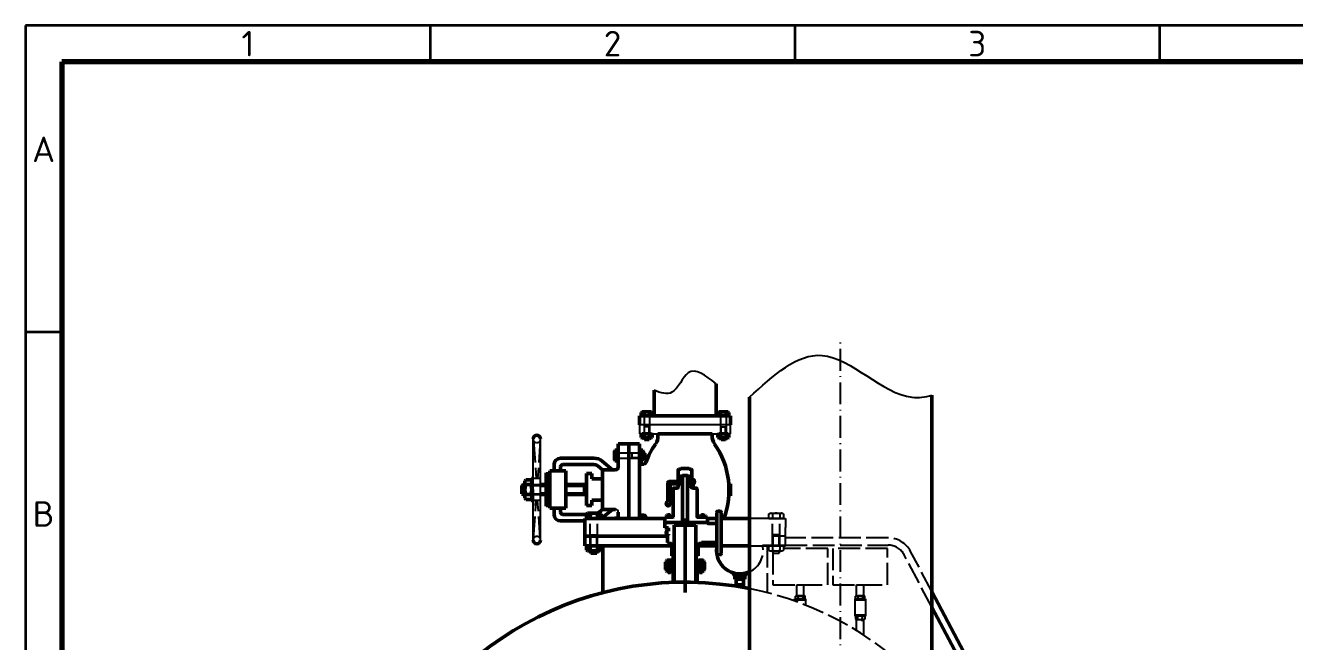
# Paper-space layout 'Layout1' of a CAD drawing. Header units: millimetres. Extents: x 198 to 1020, y 107 to 694.
# Drawn here: x 198.9 to 372.9, y 609.3 to 693.8 of the extents above; entities that cross this region are included whole.
import ezdxf

# ---------------------------------------------------------------- set-up
doc = ezdxf.new("R2010")
doc.units = ezdxf.units.MM
doc.header["$LTSCALE"] = 0.25
doc.linetypes.add('ACAD_ISO02W100', pattern=[15, 12, -3])
doc.linetypes.add('ACAD_ISO10W100', pattern=[18, 12, -3, 0, -3])
for name, color, linetype, lineweight in [('CHU', 6, 'Continuous', 25), ('Gach', 50, 'ACAD_ISO02W100', 25), ('Khung dam', 30, 'Continuous', 70), ('KHUNG MANH', 4, 'Continuous', 35), ('manh', 130, 'Continuous', 25), ('NET 05', 130, 'Continuous', 50), ('NET DUT', 1, 'ACAD_ISO02W100', 25), ('NET MANH', 5, 'Continuous', 25), ('TRUC', 3, 'ACAD_ISO10W100', 25)]:
    doc.layers.add(name, color=color, linetype=linetype, lineweight=lineweight)
doc.styles.add('ISO', font='isocpeur.ttf', dxfattribs={"height": 2.5})

psp = doc.layouts.get("Layout1")

# ---------------------------------------------------------------- linework, layer by layer
for p, q in [((295.55287, 638.97888), (283.05287, 638.98309)), ((283.05287, 638.98309), (283.05287, 637.73309)), ((295.55287, 637.72888), (295.55287, 638.97888)), ((268.47846, 623.17817), (268.47846, 637.0446)), ((269.49485, 623.17817), (269.49485, 637.0446)), ((283.05287, 637.73309), (285.5858, 637.73309)), ((293.01994, 637.73309), (295.55287, 637.73309)), ((268.29696, 631.78116), (268.29696, 628.44161)), ((268.47846, 631.78116), (268.29696, 631.78116)), ((270.25714, 632.39826), (270.25714, 632.39826)), ((270.25714, 632.39826), (270.76533, 632.39826)), ((268.47846, 630.11138), (268.47846, 627.86081)), ((268.47846, 628.44161), (268.29696, 628.44161)), ((270.25714, 627.82451), (270.76533, 627.82451)), ((270.25714, 627.82451), (270.25714, 627.82451)), ((272.9433, 627.57042), (270.76533, 627.57042)), ((290.95268, 620.15438), (290.95268, 621.00428)), ((290.95268, 621.00428), (291.10266, 621.00428)), ((293.82735, 621.15427), (294.07733, 621.15427))]:
    psp.add_line(p, q)
psp.add_arc((279.78591, 627.02592), 0.363, 0, 90)
at = {"layer": 'Gach'}
for p, q in [((300.80287, 626.76859), (300.95146, 626.85438)), ((300.80287, 626.15438), (300.80287, 626.76859)), ((300.95146, 626.85438), (302.65428, 626.85438)), ((301.30287, 626.76859), (301.30287, 626.15438)), ((302.30287, 626.76859), (302.30287, 626.15438)), ((302.80287, 626.76859), (302.65428, 626.85438)), ((302.80287, 626.76859), (302.80287, 626.15438)), ((300.80287, 626.15438), (298.1333, 626.15438)), ((300.80287, 626.15438), (303.05287, 626.15438)), ((302.80287, 626.15438), (300.80287, 626.15438)), ((301.30287, 622.40438), (301.30287, 626.15438)), ((302.30287, 622.40438), (302.30287, 626.15438)), ((303.05287, 626.15438), (303.05287, 624.90438)), ((303.05287, 622.40438), (303.05287, 624.90438)), ((302.30287, 623.90438), (301.30287, 623.90438)), ((303.05287, 623.70427), (301.30287, 623.70427)), ((301.37787, 622.40438), (301.37787, 623.90438)), ((302.22787, 622.40438), (302.22787, 623.90438)), ((317.13204, 623.4959), (303.05287, 623.4959)), ((298.1333, 622.40438), (300.55287, 622.40438)), ((299.92839, 622.4959), (303.05287, 622.4959)), ((300.55287, 622.40438), (303.05287, 622.40438)), ((300.55287, 622.40438), (300.55287, 615.97544)), ((300.80287, 622.31859), (300.95146, 622.40438)), ((300.80287, 621.79017), (300.80287, 622.31859)), ((300.80287, 621.79017), (300.95146, 621.70438)), ((300.95146, 622.40438), (302.65428, 622.40438)), ((300.95146, 621.70438), (302.65428, 621.70438)), ((300.95146, 621.70438), (301.05287, 621.70438)), ((301.30287, 622.31859), (301.30287, 621.79017)), ((301.30287, 622.31859), (301.30287, 621.79017)), ((301.30287, 621.70438), (301.30287, 621.55438)), ((301.30287, 621.70438), (302.65428, 621.70438)), ((301.30287, 621.55438), (301.37787, 621.40438)), ((301.35971, 621.4407), (301.35971, 617.0399)), ((301.37787, 621.40438), (301.37787, 621.70438)), ((301.37787, 621.40438), (302.22787, 621.40438)), ((302.22787, 621.40438), (302.22787, 621.70438)), ((302.22787, 621.40438), (302.30287, 621.55438)), ((302.30287, 622.31859), (302.30287, 621.79017)), ((302.30287, 622.31859), (302.30287, 621.79017)), ((302.30287, 621.70438), (302.30287, 621.55438)), ((302.80287, 622.31859), (302.65428, 622.40438)), ((302.80287, 621.79017), (302.65428, 621.70438)), ((302.80287, 622.31859), (302.80287, 621.79017)), ((308.85971, 622.0399), (302.80287, 622.0399)), ((303.05287, 622.4959), (317.13204, 622.4959)), ((308.85971, 617.0399), (308.85971, 622.0399)), ((317.05551, 622.0399), (309.55551, 622.0399)), ((309.55551, 622.0399), (309.55551, 617.0399)), ((317.05551, 617.0399), (317.05551, 622.0399)), ((323.1333, 616.13138), (320.22643, 621.63136)), ((323.1333, 613.99131), (319.34232, 621.16408)), ((301.35971, 617.0399), (308.85971, 617.0399)), ((304.60971, 615.55613), (304.60971, 617.0399)), ((304.60971, 617.0399), (305.60971, 617.0399)), ((305.60971, 615.55613), (305.60971, 617.0399)), ((309.55551, 617.0399), (317.05551, 617.0399)), ((312.80551, 615.55613), (312.80551, 617.0399)), ((312.80551, 617.0399), (313.80551, 617.0399)), ((313.80551, 615.55613), (313.80551, 617.0399)), ((305.83471, 615.10113), (304.38471, 615.10113)), ((305.83471, 614.95113), (304.38471, 614.95113)), ((304.45971, 615.50037), (304.55629, 615.55613)), ((304.45971, 615.10113), (304.45971, 615.50037)), ((305.75971, 615.10113), (304.45971, 615.10113)), ((304.55629, 615.55613), (305.66313, 615.55613)), ((305.60971, 615.55613), (304.60971, 615.55613)), ((304.78471, 615.50037), (304.78471, 615.10113)), ((305.43471, 615.50037), (305.43471, 615.10113)), ((305.75971, 615.50037), (305.66313, 615.55613)), ((305.75971, 615.10113), (305.75971, 615.50037)), ((305.83471, 615.10113), (305.83471, 614.25768)), ((312.58051, 615.10113), (312.58051, 612.73613)), ((314.03051, 615.10113), (312.58051, 615.10113)), ((314.03051, 614.95113), (312.58051, 614.95113)), ((312.65551, 615.50037), (312.7521, 615.55613)), ((312.65551, 615.10113), (312.65551, 615.50037)), ((313.95551, 615.10113), (312.65551, 615.10113)), ((312.7521, 615.55613), (313.85893, 615.55613)), ((312.80551, 615.55613), (313.80551, 615.55613)), ((312.98051, 615.50037), (312.98051, 615.10113)), ((313.63051, 615.50037), (313.63051, 615.10113)), ((313.95551, 615.50037), (313.85893, 615.55613)), ((313.95551, 615.10113), (313.95551, 615.50037)), ((314.03051, 615.10113), (314.03051, 612.73613)), ((313.43051, 612.88613), (312.58051, 612.88613)), ((313.43051, 612.73613), (312.58051, 612.73613)), ((312.65551, 612.73613), (312.65551, 612.33689)), ((312.98051, 612.33689), (312.98051, 612.73613)), ((314.03051, 612.88613), (313.43051, 612.88613)), ((313.95551, 612.73613), (313.43051, 612.73613)), ((314.03051, 612.73613), (313.43051, 612.73613)), ((313.63051, 612.33689), (313.63051, 612.73613)), ((313.95551, 612.73613), (313.95551, 612.33689)), ((312.65551, 612.33689), (312.7521, 612.28113)), ((312.7521, 612.28113), (313.85893, 612.28113)), ((312.80551, 610.77919), (312.80551, 612.28113)), ((313.80551, 610.14853), (313.80551, 612.28113)), ((313.95551, 612.33689), (313.85893, 612.28113))]:
    psp.add_line(p, q, dxfattribs=at)
for centre, radius, start, end in [((301.05287, 626.44721), 0.40717, 52.1211205, 90), ((301.80287, 625.35438), 1.5, 70.5287794, 109.4712206), ((302.55287, 626.44721), 0.40717, 90, 127.8788795), ((317.13204, 619.9959), 3.5, 27.8575099, 90), ((296.83153, 621.74457), 3.18669, 294.1107026, 13.637013), ((301.05287, 621.99721), 0.40717, 52.1211205, 90), ((301.05287, 622.11155), 0.40717, 270, 307.8788795), ((301.80287, 620.90438), 1.5, 70.5287794, 109.4712206), ((301.80287, 623.20438), 1.5, 250.5287794, 289.4712206), ((302.55287, 621.99721), 0.40717, 90, 127.8788795), ((302.55287, 622.11155), 0.40717, 232.1211205, 270), ((317.13204, 619.9959), 2.5, 27.8575099, 90), ((304.62221, 615.29147), 0.26466, 52.1211205, 90), ((305.10971, 614.58113), 0.975, 70.5287794, 109.4712206), ((305.59721, 615.29147), 0.26466, 90, 127.8788795), ((312.81801, 615.29147), 0.26466, 52.1211205, 90), ((313.30551, 614.58113), 0.975, 70.5287794, 109.4712206), ((313.79301, 615.29147), 0.26466, 90, 127.8788795), ((312.81801, 612.54579), 0.26466, 270, 307.8788795), ((313.30551, 613.25613), 0.975, 250.5287794, 261.1501169), ((313.30551, 613.25613), 0.975, 261.1501169, 289.4712206), ((313.79301, 612.54579), 0.26466, 232.1211205, 270)]:
    psp.add_arc(centre, radius, start, end, dxfattribs=at)
at = {"layer": 'Khung dam'}
for p, q in [((1014.86311, 688.7584), (203.86311, 688.7584)), ((203.86311, 688.7584), (203.86311, 114.7584))]:
    psp.add_line(p, q, dxfattribs=at)
at = {"layer": 'KHUNG MANH'}
for p, q in [((1019.86311, 693.7584), (198.86311, 693.7584)), ((198.86311, 693.7584), (198.86311, 109.7584)), ((254.36311, 693.7584), (254.36311, 688.7584)), ((304.36311, 693.7584), (304.36311, 688.7584)), ((354.36311, 693.7584), (354.36311, 688.7584)), ((198.86311, 651.7584), (203.86311, 651.7584))]:
    psp.add_line(p, q, dxfattribs=at)
at = {"layer": 'manh'}
for p, q in [((283.73412, 636.97888), (283.73412, 637.20388)), ((284.37162, 636.97888), (284.37162, 637.20388)), ((294.23412, 636.97888), (294.23412, 637.20388)), ((294.87162, 636.97888), (294.87162, 637.20388)), ((283.80287, 635.09787), (283.57787, 635.09787)), ((283.80287, 634.46037), (283.57787, 634.46037)), ((266.94696, 630.68513), (267.35196, 630.68513)), ((266.94696, 629.53763), (267.35196, 629.53763)), ((276.37787, 621.40438), (276.37787, 621.70438)), ((277.22787, 621.40438), (277.22787, 621.70438)), ((286.97037, 618.75438), (286.97037, 618.87438)), ((287.31037, 618.75438), (287.31037, 618.87438)), ((291.29537, 618.75438), (291.29537, 618.87438)), ((291.63537, 618.75438), (291.63537, 618.87438))]:
    psp.add_line(p, q, dxfattribs=at)
at = {"layer": 'NET 05'}
for p, q in [((293.55287, 640.22888), (293.55287, 644.60219)), ((285.05287, 640.22888), (285.05287, 643.73557)), ((298.1333, 572.40438), (298.1333, 642.75459)), ((323.1333, 572.40438), (323.1333, 643.06594)), ((283.30287, 640.68532), (283.41431, 640.74966)), ((283.30287, 640.68532), (283.30287, 640.22466)), ((284.69143, 640.74966), (283.41431, 640.74966)), ((283.67787, 640.68532), (283.67787, 640.22466)), ((284.42787, 640.68532), (284.42787, 640.22466)), ((284.80287, 640.68532), (284.69143, 640.74966)), ((284.80287, 640.22466), (284.80287, 640.68532)), ((293.80287, 640.68532), (293.91431, 640.74966)), ((293.80287, 640.22466), (293.80287, 640.68532)), ((293.91431, 640.74966), (295.19143, 640.74966)), ((294.17787, 640.68532), (294.17787, 640.22466)), ((294.92787, 640.68532), (294.92787, 640.22466)), ((295.30287, 640.68532), (295.19143, 640.74966)), ((295.30287, 640.68532), (295.30287, 640.22466)), ((283.05287, 638.97888), (283.05287, 640.22888)), ((283.05287, 640.22888), (295.55287, 640.22888)), ((283.30287, 640.22466), (284.80287, 640.22466)), ((295.30287, 640.22466), (293.80287, 640.22466)), ((295.55287, 640.22888), (295.55287, 638.97888)), ((283.30287, 637.66454), (283.41431, 637.72888)), ((283.30287, 637.66454), (283.30287, 637.26822)), ((283.30287, 637.26822), (283.41431, 637.20388)), ((284.69143, 637.72888), (283.41431, 637.72888)), ((284.69143, 637.20388), (283.41431, 637.20388)), ((284.42787, 637.20388), (283.41431, 637.20388)), ((283.67787, 637.66454), (283.67787, 637.26822)), ((283.67787, 637.66454), (283.67787, 637.26822)), ((283.67787, 637.20388), (283.67787, 637.09138)), ((284.42787, 637.09138), (283.67787, 637.09138)), ((283.73412, 636.97888), (283.67787, 637.09138)), ((284.37162, 636.97888), (283.73412, 636.97888)), ((284.42787, 637.09138), (284.37162, 636.97888)), ((284.42787, 637.66454), (284.42787, 637.26822)), ((284.42787, 637.66454), (284.42787, 637.26822)), ((284.42787, 637.20388), (284.42787, 637.09138)), ((284.69143, 637.20388), (284.61537, 637.20388)), ((284.80287, 637.66454), (284.69143, 637.72888)), ((284.80287, 637.26822), (284.69143, 637.20388)), ((284.80287, 637.26822), (284.80287, 637.66454)), ((285.5858, 637.73309), (285.5858, 637.41313)), ((293.01994, 637.73309), (285.5858, 637.73309)), ((293.01994, 637.73309), (293.01994, 637.41313)), ((293.80287, 637.66454), (293.91431, 637.72888)), ((293.80287, 637.26822), (293.80287, 637.66454)), ((293.80287, 637.26822), (293.91431, 637.20388)), ((293.91431, 637.72888), (295.19143, 637.72888)), ((293.91431, 637.20388), (295.19143, 637.20388)), ((293.91431, 637.20388), (293.99037, 637.20388)), ((294.17787, 637.66454), (294.17787, 637.26822)), ((294.17787, 637.66454), (294.17787, 637.26822)), ((294.17787, 637.20388), (294.17787, 637.09138)), ((294.17787, 637.20388), (295.19143, 637.20388)), ((294.17787, 637.09138), (294.92787, 637.09138)), ((294.17787, 637.09138), (294.23412, 636.97888)), ((294.23412, 636.97888), (294.87162, 636.97888)), ((294.87162, 636.97888), (294.92787, 637.09138)), ((294.92787, 637.66454), (294.92787, 637.26822)), ((294.92787, 637.66454), (294.92787, 637.26822)), ((294.92787, 637.20388), (294.92787, 637.09138)), ((295.30287, 637.66454), (295.19143, 637.72888)), ((295.30287, 637.26822), (295.19143, 637.20388)), ((295.30287, 637.66454), (295.30287, 637.26822)), ((279.68825, 635.52912), (279.62391, 635.41768)), ((279.62391, 634.14056), (279.62391, 635.41768)), ((279.68825, 635.52912), (280.14891, 635.52912)), ((279.68825, 635.15412), (280.14891, 635.15412)), ((280.14891, 633.19685), (280.14891, 636.36138)), ((283.05287, 636.36138), (280.14891, 636.36138)), ((280.14891, 635.52912), (280.14891, 634.02912)), ((281.60089, 626.15438), (281.60089, 636.36138)), ((283.05287, 636.36138), (283.05287, 626.15438)), ((283.11721, 635.52912), (283.05287, 635.41768)), ((283.05287, 634.14056), (283.05287, 635.41768)), ((283.11721, 635.52912), (283.51353, 635.52912)), ((283.11721, 635.15412), (283.51353, 635.15412)), ((283.11721, 635.15412), (283.51353, 635.15412)), ((283.51353, 635.52912), (283.57787, 635.41768)), ((283.57787, 634.14056), (283.57787, 635.41768)), ((283.57787, 634.40412), (283.57787, 635.41768)), ((283.57787, 635.15412), (283.69037, 635.15412)), ((283.69037, 634.40412), (283.69037, 635.15412)), ((283.80287, 635.09787), (283.69037, 635.15412)), ((271.35127, 632.65235), (271.35127, 633.53126)), ((272.23018, 634.41017), (276.8199, 634.41017)), ((272.52314, 633.53126), (276.8199, 633.53126)), ((277.9498, 633.99892), (279.33827, 632.83385)), ((279.68825, 634.02912), (279.62391, 634.14056)), ((279.68825, 634.40412), (280.14891, 634.40412)), ((280.14891, 634.02912), (279.68825, 634.02912)), ((283.11721, 634.02912), (283.05287, 634.14056)), ((283.05287, 633.61138), (283.65235, 633.61138)), ((283.11721, 634.40412), (283.51353, 634.40412)), ((283.11721, 634.40412), (283.51353, 634.40412)), ((283.51353, 634.02912), (283.11721, 634.02912)), ((283.51353, 634.02912), (283.57787, 634.14056)), ((283.57787, 634.40412), (283.69037, 634.40412)), ((283.57787, 634.14056), (283.57787, 634.21662)), ((283.69037, 634.40412), (283.80287, 634.46037)), ((283.80287, 634.46037), (283.80287, 635.09787)), ((270.25714, 627.82451), (270.25714, 632.39826)), ((270.76533, 632.65235), (270.76533, 627.57042)), ((272.9433, 632.65235), (270.76533, 632.65235)), ((272.23018, 632.65235), (272.23018, 633.23829)), ((272.9433, 627.57042), (272.9433, 632.65235)), ((275.79296, 632.28936), (275.79296, 627.93341)), ((275.79296, 632.28936), (276.51895, 632.28936)), ((276.51895, 632.28936), (276.51895, 631.56337)), ((277.38485, 633.32563), (277.97093, 632.83385)), ((277.97093, 627.38892), (277.97093, 632.83385)), ((277.97093, 632.83385), (279.78591, 632.83385)), ((288.34985, 632.39864), (288.34985, 632.78842)), ((288.34985, 632.25303), (288.34985, 632.39864)), ((288.34985, 630.37822), (288.34985, 632.25303)), ((288.44984, 632.88841), (288.72794, 632.88841)), ((288.65294, 631.49309), (288.65294, 631.86805)), ((288.72794, 632.88841), (288.72794, 632.9884)), ((288.72794, 632.9884), (289.8778, 632.9884)), ((288.72794, 631.94304), (288.95291, 631.94304)), ((288.95291, 632.04303), (289.65283, 632.04303)), ((288.95291, 631.49309), (288.95291, 632.04303)), ((289.65283, 629.07836), (289.65283, 632.04303)), ((289.8778, 631.94304), (289.65283, 631.94304)), ((289.8778, 632.9884), (289.8778, 632.88841)), ((290.1559, 632.88841), (289.8778, 632.88841)), ((289.9528, 631.49309), (289.9528, 631.86805)), ((290.25589, 632.39864), (290.25589, 632.78842)), ((290.25589, 631.50381), (290.25589, 632.39864)), ((266.94696, 630.68513), (267.14946, 630.78638)), ((266.94696, 629.53763), (266.94696, 630.68513)), ((267.35196, 630.78638), (267.14946, 630.78638)), ((267.14946, 629.43638), (267.14946, 630.78638)), ((267.46777, 631.46138), (267.35196, 631.26079)), ((267.35196, 628.96198), (267.35196, 631.26079)), ((267.35196, 629.43638), (267.35196, 631.26079)), ((268.18115, 631.46138), (267.46777, 631.46138)), ((268.18115, 630.78638), (267.46777, 630.78638)), ((268.18115, 630.78638), (267.46777, 630.78638)), ((268.18115, 631.46138), (268.29696, 631.26079)), ((268.29696, 628.96198), (268.29696, 631.26079)), ((269.49485, 630.78638), (270.25714, 630.78638)), ((269.49485, 630.68513), (270.25714, 630.68513)), ((272.9433, 630.78638), (275.79296, 630.78638)), ((272.9433, 630.68513), (275.53673, 630.68513)), ((275.53673, 630.78638), (275.53673, 629.43638)), ((276.51895, 631.56337), (277.97093, 631.56337)), ((286.95001, 628.40088), (286.95001, 631.0273)), ((288.34985, 631.20228), (287.12499, 631.20228)), ((287.24998, 630.72733), (287.24998, 628.12278)), ((288.34985, 630.90231), (287.42496, 630.90231)), ((287.65306, 626.37867), (287.65306, 630.22823)), ((287.72805, 630.30322), (288.27486, 630.30322)), ((288.34985, 630.90231), (288.34985, 631.20228)), ((288.52796, 631.3931), (288.52796, 631.49309)), ((288.52796, 631.49309), (288.95291, 631.49309)), ((288.52796, 630.89316), (288.52796, 631.3931)), ((288.52796, 631.3931), (288.95291, 631.3931)), ((288.52796, 630.89316), (288.52796, 631.19312)), ((288.95291, 630.89316), (288.52796, 630.89316)), ((288.95291, 631.49309), (288.65294, 631.49309)), ((288.95291, 629.30334), (288.95291, 631.49309)), ((289.65283, 631.49309), (290.07778, 631.49309)), ((289.65283, 631.49309), (289.9528, 631.49309)), ((290.07778, 631.3931), (289.65283, 631.3931)), ((289.65283, 630.89316), (290.07778, 630.89316)), ((290.07778, 631.3931), (290.07778, 631.49309)), ((290.07778, 630.89316), (290.07778, 631.3931)), ((290.10643, 630.45321), (290.10643, 630.4782)), ((290.25589, 630.5032), (290.13143, 630.5032)), ((290.25642, 630.42821), (290.13143, 630.42821)), ((290.25589, 630.85806), (290.25589, 630.5032)), ((290.25589, 630.5282), (290.30641, 630.5282)), ((290.25642, 630.36572), (290.25642, 630.42821)), ((290.25642, 630.42821), (290.25642, 630.40321)), ((290.25642, 630.40321), (290.30641, 630.40321)), ((290.30641, 630.5282), (290.30641, 630.5032)), ((290.30641, 630.5032), (290.60638, 630.5032)), ((290.30641, 630.40321), (290.30641, 630.42821)), ((290.30641, 630.42821), (290.60638, 630.42821)), ((290.87769, 630.30322), (290.33088, 630.30322)), ((290.60585, 631.19312), (290.60585, 631.16875)), ((290.60638, 630.5032), (290.60638, 630.5282)), ((290.60638, 630.5282), (290.65637, 630.5282)), ((290.60638, 630.42821), (290.60638, 630.40321)), ((290.60638, 630.40321), (290.65637, 630.40321)), ((290.65637, 630.5282), (290.65637, 630.42821)), ((290.65637, 630.40321), (290.65637, 630.42821)), ((290.95268, 626.37867), (290.95268, 630.22823)), ((295.29665, 630.90297), (295.52897, 630.90297)), ((295.52897, 629.23029), (295.52897, 630.90297)), ((267.14946, 629.43638), (266.94696, 629.53763)), ((267.35196, 629.43638), (267.14946, 629.43638)), ((267.35196, 628.96198), (267.35196, 629.09888)), ((267.46777, 628.76138), (267.35196, 628.96198)), ((268.18115, 629.43638), (267.46777, 629.43638)), ((268.18115, 629.43638), (267.46777, 629.43638)), ((267.46777, 628.76138), (268.18115, 628.76138)), ((268.18115, 628.76138), (268.29696, 628.96198)), ((269.49485, 629.53763), (270.25714, 629.53763)), ((269.49485, 629.43638), (270.25714, 629.43638)), ((272.9433, 629.53763), (275.53673, 629.53763)), ((272.9433, 629.43638), (275.79296, 629.43638)), ((276.51895, 628.6594), (277.97093, 628.6594)), ((288.95291, 629.30334), (288.95291, 625.57876)), ((289.65283, 625.2297), (289.65283, 629.07836)), ((295.29665, 629.23029), (295.52897, 629.23029)), ((272.9433, 627.57042), (270.76533, 627.57042)), ((271.35127, 627.57042), (271.35127, 626.69151)), ((272.23018, 627.57042), (272.23018, 626.98448)), ((272.52314, 626.69151), (275.80287, 626.69151)), ((275.79296, 627.93341), (276.51895, 627.93341)), ((275.80287, 626.76859), (275.95146, 626.85438)), ((275.80287, 626.76859), (275.80287, 626.15438)), ((277.65428, 626.85438), (275.95146, 626.85438)), ((276.30287, 626.76859), (276.30287, 626.15438)), ((277.30287, 626.76859), (277.30287, 626.15438)), ((277.38485, 626.89714), (277.97093, 627.38892)), ((277.80287, 626.76859), (277.65428, 626.85438)), ((277.80287, 626.15438), (277.80287, 626.76859)), ((277.9498, 626.22385), (279.33827, 627.38892)), ((277.97093, 627.38892), (279.78591, 627.38892)), ((280.14891, 627.02592), (280.14891, 626.15438)), ((283.05287, 626.61138), (283.62034, 626.61138)), ((286.73763, 626.50514), (286.78636, 626.53328)), ((286.73763, 626.50514), (286.73763, 626.33182)), ((286.78636, 626.53328), (287.34489, 626.53328)), ((286.78636, 626.53328), (286.81963, 626.53328)), ((286.90163, 626.58248), (286.92623, 626.63168)), ((286.90163, 626.53328), (286.90163, 626.58248)), ((286.90163, 626.58248), (287.22963, 626.58248)), ((286.90163, 626.53328), (287.34489, 626.53328)), ((286.90163, 626.33182), (286.90163, 626.50514)), ((286.90163, 626.33182), (286.90163, 626.50514)), ((286.92623, 626.63168), (287.20503, 626.63168)), ((286.92623, 626.63168), (286.92623, 626.53328)), ((287.20503, 626.63168), (287.20503, 626.53328)), ((287.20503, 626.63168), (287.22963, 626.58248)), ((287.22963, 626.53328), (287.22963, 626.58248)), ((287.22963, 626.33182), (287.22963, 626.50514)), ((287.22963, 626.33182), (287.22963, 626.50514)), ((287.39363, 626.50514), (287.34489, 626.53328)), ((287.39363, 626.33182), (287.39363, 626.50514)), ((291.3871, 626.50514), (291.43583, 626.53328)), ((291.3871, 626.50514), (291.3871, 626.33182)), ((291.43583, 626.53328), (291.99436, 626.53328)), ((291.43583, 626.53328), (291.4691, 626.53328)), ((291.5511, 626.58248), (291.5757, 626.63168)), ((291.5511, 626.53328), (291.5511, 626.58248)), ((291.5511, 626.58248), (291.8791, 626.58248)), ((291.5511, 626.53328), (291.99436, 626.53328)), ((291.5511, 626.33182), (291.5511, 626.50514)), ((291.5511, 626.33182), (291.5511, 626.50514)), ((291.5757, 626.63168), (291.8545, 626.63168)), ((291.5757, 626.63168), (291.5757, 626.53328)), ((291.8545, 626.63168), (291.8545, 626.53328)), ((291.8545, 626.63168), (291.8791, 626.58248)), ((291.8791, 626.53328), (291.8791, 626.58248)), ((291.8791, 626.33182), (291.8791, 626.50514)), ((291.8791, 626.33182), (291.8791, 626.50514)), ((292.0431, 626.50514), (291.99436, 626.53328)), ((292.0431, 626.33182), (292.0431, 626.50514)), ((293.65237, 626.9786), (293.65237, 621.32925)), ((293.82735, 627.15358), (294.07733, 627.15358)), ((294.25231, 626.9786), (294.25231, 624.15393)), ((272.23018, 625.8126), (275.55287, 625.8126)), ((275.55287, 626.15438), (286.55318, 626.15438)), ((275.55287, 624.90438), (275.55287, 626.15438)), ((275.55287, 624.90438), (275.55287, 622.40438)), ((275.80287, 626.15438), (277.80287, 626.15438)), ((279.68825, 626.19365), (279.66557, 626.15438)), ((280.14891, 626.19365), (279.68825, 626.19365)), ((280.14891, 626.15438), (280.14891, 626.19365)), ((283.11721, 626.19365), (283.09454, 626.15438)), ((283.51353, 626.19365), (283.11721, 626.19365)), ((283.51353, 626.19365), (283.5362, 626.15438)), ((286.55318, 624.85385), (286.55318, 626.30368)), ((286.55318, 626.30368), (287.57807, 626.30368)), ((286.55318, 625.57876), (288.95291, 625.57876)), ((287.05313, 624.85385), (286.55318, 624.85385)), ((286.73763, 626.33182), (286.78636, 626.30368)), ((286.78636, 626.30368), (287.34489, 626.30368)), ((287.05313, 624.4039), (287.05313, 624.85385)), ((287.39363, 626.33182), (287.34489, 626.30368)), ((287.80287, 625.2297), (290.80287, 625.2297)), ((287.80287, 625.2297), (287.80287, 617.37937)), ((288.95291, 625.57876), (288.95291, 625.2297)), ((289.30287, 626.15438), (289.30287, 615.97544)), ((289.65283, 625.57876), (292.40252, 625.57876)), ((290.80287, 625.2297), (290.80287, 617.37937)), ((292.40252, 626.30368), (291.02767, 626.30368)), ((291.3871, 626.33182), (291.43583, 626.30368)), ((291.43583, 626.30368), (291.99436, 626.30368)), ((292.0431, 626.33182), (291.99436, 626.30368)), ((292.40252, 625.52877), (292.40252, 626.30368)), ((292.40252, 626.15438), (293.65237, 626.15438)), ((293.57738, 625.45378), (292.47751, 625.45378)), ((294.25231, 626.15438), (298.1333, 626.15438)), ((286.90314, 623.70427), (275.55287, 623.70427)), ((286.90314, 622.85407), (286.90314, 623.85396)), ((286.90314, 623.85396), (287.05313, 623.85396)), ((286.90314, 623.85396), (286.97813, 623.85396)), ((287.05313, 624.00394), (286.91888, 624.00394)), ((286.92438, 624.4039), (287.05313, 624.4039)), ((287.05313, 623.85396), (287.05313, 624.00394)), ((294.25231, 621.32925), (294.25231, 624.15393)), ((275.55287, 622.40438), (287.80287, 622.40438)), ((275.80287, 622.31859), (275.95146, 622.40438)), ((275.80287, 622.31859), (275.80287, 621.79017)), ((275.80287, 621.79017), (275.95146, 621.70438)), ((277.65428, 622.40438), (275.95146, 622.40438)), ((277.65428, 621.70438), (275.95146, 621.70438)), ((277.30287, 621.70438), (275.95146, 621.70438)), ((276.30287, 622.31859), (276.30287, 621.79017)), ((276.30287, 622.31859), (276.30287, 621.79017)), ((276.30287, 621.70438), (276.30287, 621.55438)), ((277.30287, 621.55438), (276.30287, 621.55438)), ((276.37787, 621.40438), (276.30287, 621.55438)), ((277.22787, 621.40438), (276.37787, 621.40438)), ((277.30287, 621.55438), (277.22787, 621.40438)), ((277.30287, 622.31859), (277.30287, 621.79017)), ((277.30287, 622.31859), (277.30287, 621.79017)), ((277.30287, 621.70438), (277.30287, 621.55438)), ((277.65428, 621.70438), (277.55287, 621.70438)), ((277.80287, 622.31859), (277.65428, 622.40438)), ((277.80287, 621.79017), (277.65428, 621.70438)), ((277.80287, 621.79017), (277.80287, 622.31859)), ((278.05287, 615.97544), (278.05287, 622.40438)), ((287.05313, 622.85407), (286.90314, 622.85407)), ((287.05313, 622.77908), (287.05313, 622.85407)), ((287.42808, 622.70409), (287.12812, 622.70409)), ((287.50308, 621.00428), (287.50308, 622.6291)), ((291.10266, 621.00428), (291.10266, 622.6291)), ((291.10266, 622.40438), (293.65237, 622.40438)), ((291.17766, 622.70409), (291.47762, 622.70409)), ((291.55261, 622.77908), (291.55261, 622.85407)), ((291.55261, 622.85407), (293.65237, 622.85407)), ((291.55261, 622.85407), (293.65237, 622.85407)), ((293.01994, 622.40017), (293.65237, 622.40017)), ((294.25231, 622.40438), (298.1333, 622.40438)), ((287.65287, 620.15438), (286.62787, 620.15438)), ((286.62787, 620.15438), (286.62787, 619.65438)), ((286.62787, 619.15438), (286.62787, 619.65438)), ((286.62787, 619.65438), (287.80287, 619.65438)), ((286.74037, 620.40007), (286.7998, 620.43438)), ((286.74037, 620.15438), (286.74037, 620.40007)), ((287.54037, 620.15438), (286.74037, 620.15438)), ((286.7998, 620.43438), (287.48094, 620.43438)), ((286.94037, 620.40007), (286.94037, 620.15438)), ((287.34037, 620.40007), (287.34037, 620.15438)), ((287.54037, 620.40007), (287.48094, 620.43438)), ((287.65306, 621.00428), (287.50308, 621.00428)), ((287.54037, 620.40007), (287.54037, 620.15438)), ((287.65287, 620.15438), (287.80287, 620.15438)), ((287.65306, 620.15438), (287.65306, 621.00428)), ((290.80287, 620.15438), (290.95287, 620.15438)), ((290.80287, 619.65438), (291.97787, 619.65438)), ((291.97787, 620.15438), (290.95287, 620.15438)), ((291.06537, 620.40007), (291.1248, 620.43438)), ((291.06537, 620.40007), (291.06537, 620.15438)), ((291.06537, 620.15438), (291.86537, 620.15438)), ((291.80594, 620.43438), (291.1248, 620.43438)), ((291.26537, 620.40007), (291.26537, 620.15438)), ((291.66537, 620.40007), (291.66537, 620.15438)), ((291.86537, 620.40007), (291.80594, 620.43438)), ((291.86537, 620.15438), (291.86537, 620.40007)), ((291.97787, 620.15438), (291.97787, 619.65438)), ((291.97787, 619.15438), (291.97787, 619.65438)), ((287.65287, 619.15438), (286.62787, 619.15438)), ((286.74037, 619.12007), (286.7998, 619.15438)), ((286.74037, 618.9087), (286.74037, 619.12007)), ((286.74037, 618.9087), (286.7998, 618.87438)), ((286.7998, 619.15438), (287.48094, 619.15438)), ((286.7998, 618.87438), (287.48094, 618.87438)), ((286.7998, 618.87438), (286.84037, 618.87438)), ((286.94037, 619.12007), (286.94037, 618.9087)), ((286.94037, 619.12007), (286.94037, 618.9087)), ((286.94037, 618.87438), (286.94037, 618.81438)), ((286.94037, 618.87438), (287.48094, 618.87438)), ((286.94037, 618.81438), (287.34037, 618.81438)), ((286.94037, 618.81438), (286.97037, 618.75438)), ((286.97037, 618.75438), (287.31037, 618.75438)), ((287.31037, 618.75438), (287.34037, 618.81438)), ((287.34037, 619.12007), (287.34037, 618.9087)), ((287.34037, 619.12007), (287.34037, 618.9087)), ((287.34037, 618.87438), (287.34037, 618.81438)), ((287.54037, 619.12007), (287.48094, 619.15438)), ((287.54037, 618.9087), (287.48094, 618.87438)), ((287.54037, 619.12007), (287.54037, 618.9087)), ((287.65287, 619.15438), (287.65287, 617.37412)), ((287.65287, 619.15438), (287.80287, 619.15438)), ((290.80287, 619.15438), (290.95287, 619.15438)), ((290.95287, 619.15438), (291.97787, 619.15438)), ((290.95287, 619.15438), (290.95287, 617.37412)), ((291.06537, 619.12007), (291.1248, 619.15438)), ((291.06537, 619.12007), (291.06537, 618.9087)), ((291.06537, 618.9087), (291.1248, 618.87438)), ((291.80594, 619.15438), (291.1248, 619.15438)), ((291.80594, 618.87438), (291.1248, 618.87438)), ((291.66537, 618.87438), (291.1248, 618.87438)), ((291.26537, 619.12007), (291.26537, 618.9087)), ((291.26537, 619.12007), (291.26537, 618.9087)), ((291.26537, 618.87438), (291.26537, 618.81438)), ((291.66537, 618.81438), (291.26537, 618.81438)), ((291.29537, 618.75438), (291.26537, 618.81438)), ((291.63537, 618.75438), (291.29537, 618.75438)), ((291.66537, 618.81438), (291.63537, 618.75438)), ((291.66537, 619.12007), (291.66537, 618.9087)), ((291.66537, 619.12007), (291.66537, 618.9087)), ((291.66537, 618.87438), (291.66537, 618.81438)), ((291.80594, 618.87438), (291.76537, 618.87438)), ((291.86537, 619.12007), (291.80594, 619.15438)), ((291.86537, 618.9087), (291.80594, 618.87438)), ((291.86537, 618.9087), (291.86537, 619.12007)), ((294.87162, 619.15438), (294.89152, 619.19418)), ((296.12118, 618.24691), (295.86325, 618.69365)), ((296.12118, 617.81696), (296.12118, 618.24691)), ((296.12118, 618.24691), (297.52118, 618.24691)), ((296.12118, 617.81696), (297.52118, 617.81696)), ((296.32118, 617.81696), (296.32118, 617.0399)), ((296.47118, 618.24691), (296.47118, 617.81696)), ((297.17118, 618.24691), (297.17118, 617.81696)), ((297.32118, 617.81696), (297.32118, 617.0399)), ((297.52118, 618.24691), (297.77911, 618.69365)), ((297.52118, 618.24691), (297.52118, 617.81696)), ((296.32118, 616.85372), (296.32118, 617.0399)), ((297.32118, 617.0399), (296.32118, 617.0399)), ((297.32118, 616.68425), (297.32118, 617.0399)), ((304.38471, 615.10113), (304.38471, 614.80176)), ((313.45551, 612.28113), (313.68051, 612.28113))]:
    psp.add_line(p, q, dxfattribs=at)
psp.add_lwpolyline([(276.51895, 628.6594), (276.51895, 627.93341)], dxfattribs=at)
for points in [[(323.1333, 616.13138), (333.6702, 596.19489, 0.277994207), (335.88049, 594.86308), (343.95989, 594.86308)], [(323.1333, 613.99131), (332.46918, 596.4289, 0.277994207), (335.56357, 594.56436), (343.64298, 594.56436)]]:
    psp.add_lwpolyline(points, format="xyb", dxfattribs=at)
psp.add_circle((290.28214, 631.18094), 0.06499, dxfattribs=at)
for centre, radius, start, end in [((283.49037, 640.44429), 0.30538, 52.1211205, 90), ((284.05287, 639.62466), 1.125, 70.5287794, 109.4712206), ((284.61537, 640.44429), 0.30538, 90, 127.8788795), ((293.99037, 640.44429), 0.30538, 52.1211205, 90), ((294.55287, 639.62466), 1.125, 70.5287794, 109.4712206), ((295.11537, 640.44429), 0.30538, 90, 127.8788795), ((268.98665, 637.0446), 0.50819, 0, 180), ((283.49037, 637.4235), 0.30538, 52.1211205, 90), ((283.49037, 637.50926), 0.30538, 270, 307.8788795), ((284.05287, 636.60388), 1.125, 70.5287794, 109.4712206), ((284.05287, 638.32888), 1.125, 250.5287794, 289.4712206), ((284.61537, 637.4235), 0.30538, 90, 127.8788795), ((284.61537, 637.50926), 0.30538, 232.1211205, 270), ((283.72726, 637.41313), 1.85854, 326.9581845, 0), ((294.87848, 637.41313), 1.85854, 180, 213.0418155), ((293.99037, 637.4235), 0.30538, 52.1211205, 90), ((293.99037, 637.50926), 0.30538, 270, 307.8788795), ((294.55287, 636.60388), 1.125, 70.5287794, 109.4712206), ((294.55287, 638.32888), 1.125, 250.5287794, 289.4712206), ((295.11537, 637.4235), 0.30538, 90, 127.8788795), ((295.11537, 637.50926), 0.30538, 232.1211205, 270), ((279.92928, 635.34162), 0.30538, 180, 217.8788795), ((280.74891, 634.77912), 1.125, 160.5287794, 199.4712206), ((283.35825, 635.34162), 0.30538, 180, 217.8788795), ((284.17787, 634.77912), 1.125, 160.5287794, 199.4712206), ((283.27249, 635.34162), 0.30538, 322.1211205, 0), ((282.45287, 634.77912), 1.125, 340.5287794, 19.4712206), ((294.26213, 630.06663), 10.98492, 145.1099884, 160.0805709), ((284.34361, 630.06663), 10.98492, 339.1362338, 34.8900116), ((272.23018, 633.53126), 0.87891, 90, 180), ((272.52314, 633.23829), 0.29297, 90, 180), ((276.8199, 632.65235), 1.75781, 50, 90), ((276.8199, 632.65235), 0.87891, 50, 90), ((279.92928, 634.21662), 0.30538, 142.1211205, 180), ((283.35825, 634.21662), 0.30538, 142.1211205, 180), ((283.27249, 634.21662), 0.30538, 0, 37.8788795), ((283.65235, 633.91138), 0.3, 270, 340.0805709), ((279.78591, 633.19685), 0.363, 270, 0), ((288.44984, 632.78842), 0.09999, 90, 180), ((288.72794, 631.86805), 0.07499, 90, 180), ((289.8778, 631.86805), 0.07499, 0, 90), ((290.1559, 632.78842), 0.09999, 0, 90), ((267.90164, 631.12388), 0.54968, 180, 217.8788795), ((269.37696, 630.11138), 2.025, 160.5287794, 199.4712206), ((267.74728, 631.12388), 0.54968, 322.1211205, 0), ((266.27196, 630.11138), 2.025, 340.5287794, 19.4712206), ((287.12499, 631.0273), 0.17498, 90, 180), ((287.42496, 630.72733), 0.17498, 90, 180), ((287.72805, 630.22823), 0.07499, 90, 180), ((288.27486, 630.37822), 0.07499, 270, 0), ((290.13143, 630.4782), 0.025, 90, 180), ((290.13143, 630.45321), 0.025, 180, 270), ((290.28214, 631.18094), 0.32394, 265.3521836, 94.6478164), ((290.33088, 630.37822), 0.07499, 180, 270), ((290.87769, 630.22823), 0.07499, 0, 90), ((267.90164, 629.09888), 0.54968, 142.1211205, 180), ((267.74728, 629.09888), 0.54968, 0, 37.8788795), ((286.98749, 628.14047), 0.26309, 98.1889278, 3.8549741), ((272.23018, 626.69151), 0.87891, 180, 270), ((272.52314, 626.98448), 0.29297, 180, 270), ((276.05287, 626.44721), 0.40717, 52.1211205, 90), ((276.80287, 625.35438), 1.5, 70.5287794, 109.4712206), ((277.55287, 626.44721), 0.40717, 90, 127.8788795), ((276.8199, 627.57042), 0.87891, 305.443326, 310), ((283.62034, 626.31138), 0.3, 19.4367816, 90), ((286.81963, 626.39973), 0.13355, 52.1211205, 90), ((287.06563, 626.04128), 0.492, 70.5287794, 109.4712206), ((287.31163, 626.39973), 0.13355, 90, 127.8788795), ((291.4691, 626.39973), 0.13355, 52.1211205, 90), ((291.7151, 626.04128), 0.492, 70.5287794, 109.4712206), ((291.9611, 626.39973), 0.13355, 90, 127.8788795), ((293.82735, 626.9786), 0.17498, 90, 180), ((294.07733, 626.9786), 0.17498, 0, 90), ((276.8199, 627.57042), 1.75781, 306.3349525, 310), ((294.26213, 630.06663), 10.98492, 199.4367816, 200.8637662), ((286.81963, 626.43723), 0.13355, 270, 307.8788795), ((287.06563, 626.79568), 0.492, 250.5287794, 289.4712206), ((287.31163, 626.43723), 0.13355, 232.1211205, 270), ((287.57807, 626.37867), 0.07499, 270, 0), ((291.02767, 626.37867), 0.07499, 180, 270), ((291.4691, 626.43723), 0.13355, 270, 307.8788795), ((291.7151, 626.79568), 0.492, 250.5287794, 289.4712206), ((291.9611, 626.43723), 0.13355, 232.1211205, 270), ((292.47751, 625.52877), 0.07499, 180, 270), ((293.57738, 625.52877), 0.07499, 270, 0), ((268.98665, 623.17817), 0.50819, 180, 0), ((286.90394, 624.20416), 0.20078, 84.1589241, 274.2667563), ((296.82118, 621.74691), 3.2, 142.2894023, 143.395697), ((276.05287, 621.99721), 0.40717, 52.1211205, 90), ((276.05287, 622.11155), 0.40717, 270, 307.8788795), ((276.80287, 620.90438), 1.5, 70.5287794, 109.4712206), ((276.80287, 623.20438), 1.5, 250.5287794, 289.4712206), ((277.55287, 621.99721), 0.40717, 90, 127.8788795), ((277.55287, 622.11155), 0.40717, 232.1211205, 270), ((287.12812, 622.77908), 0.07499, 180, 270), ((287.42808, 622.6291), 0.07499, 0, 90), ((291.17766, 622.6291), 0.07499, 90, 180), ((291.47762, 622.77908), 0.07499, 270, 0), ((296.81933, 621.74524), 3.1984, 171.9589237, 294.2565209), ((293.82735, 621.32925), 0.17498, 180, 270), ((294.07733, 621.32925), 0.17498, 270, 0), ((286.84037, 620.27151), 0.16287, 52.1211205, 90), ((287.14037, 619.83438), 0.6, 70.5287794, 109.4712206), ((287.44037, 620.27151), 0.16287, 90, 127.8788795), ((291.16537, 620.27151), 0.16287, 52.1211205, 90), ((291.46537, 619.83438), 0.6, 70.5287794, 109.4712206), ((291.76537, 620.27151), 0.16287, 90, 127.8788795), ((286.84037, 618.99151), 0.16287, 52.1211205, 90), ((286.84037, 619.03725), 0.16287, 270, 307.8788795), ((287.14037, 618.55438), 0.6, 70.5287794, 109.4712206), ((287.14037, 619.47438), 0.6, 250.5287794, 289.4712206), ((287.44037, 618.99151), 0.16287, 90, 127.8788795), ((287.44037, 619.03725), 0.16287, 232.1211205, 270), ((291.16537, 618.99151), 0.16287, 52.1211205, 90), ((291.16537, 619.03725), 0.16287, 270, 307.8788795), ((291.46537, 618.55438), 0.6, 70.5287794, 109.4712206), ((291.46537, 619.47438), 0.6, 250.5287794, 289.4712206), ((291.76537, 618.99151), 0.16287, 90, 127.8788795), ((291.76537, 619.03725), 0.16287, 232.1211205, 270), ((289.30287, 572.40438), 45, 78.6833117, 41.2545617)]:
    psp.add_arc(centre, radius, start, end, dxfattribs=at)
at = {"layer": 'NET DUT'}
for p, q in [((283.67787, 640.22466), (283.67787, 637.72888)), ((284.42787, 638.71685), (283.67787, 638.71685)), ((283.73412, 637.72888), (283.73412, 638.71685)), ((284.37162, 637.72888), (284.37162, 638.71685)), ((284.42787, 640.22466), (284.42787, 637.72888)), ((294.17787, 640.22466), (294.17787, 637.72888)), ((294.17787, 638.71685), (294.92787, 638.71685)), ((294.23412, 637.72888), (294.23412, 638.71685)), ((294.87162, 637.72888), (294.87162, 638.71685)), ((294.92787, 640.22466), (294.92787, 637.72888)), ((268.52813, 636.82547), (268.88254, 631.63597)), ((269.44518, 636.82547), (269.09077, 631.63597)), ((280.14891, 635.15412), (283.05287, 635.15412)), ((282.06489, 634.40412), (282.06489, 635.15412)), ((280.14891, 634.40412), (283.05287, 634.40412)), ((283.05287, 635.09787), (282.06489, 635.09787)), ((283.05287, 634.46037), (282.06489, 634.46037)), ((269.49485, 631.63597), (268.47846, 631.63597)), ((268.47846, 630.78638), (269.49485, 630.78638)), ((268.47846, 630.68513), (269.49485, 630.68513)), ((268.47846, 629.53763), (269.49485, 629.53763)), ((268.47846, 629.43638), (269.49485, 629.43638)), ((269.49485, 628.5868), (268.47846, 628.5868)), ((268.52813, 623.3973), (268.88254, 628.5868)), ((269.44518, 623.3973), (269.09077, 628.5868)), ((276.30287, 622.40438), (276.30287, 626.15438)), ((277.30287, 622.40438), (277.30287, 626.15438)), ((276.30287, 623.90438), (277.30287, 623.90438)), ((276.37787, 622.40438), (276.37787, 623.90438)), ((277.22787, 622.40438), (277.22787, 623.90438)), ((286.94037, 620.15438), (286.94037, 619.15438)), ((287.34037, 619.55822), (286.94037, 619.55822)), ((286.97037, 619.15438), (286.97037, 619.55822)), ((287.31037, 619.15438), (287.31037, 619.55822)), ((287.34037, 620.15438), (287.34037, 619.15438)), ((291.26537, 620.15438), (291.26537, 619.15438)), ((291.26537, 619.55822), (291.66537, 619.55822)), ((291.29537, 619.15438), (291.29537, 619.55822)), ((291.63537, 619.15438), (291.63537, 619.55822)), ((291.66537, 620.15438), (291.66537, 619.15438))]:
    psp.add_line(p, q, dxfattribs=at)
for centre, radius, start, end in [((268.98665, 637.0446), 0.50819, 180, 0), ((283.72726, 637.41313), 1.85854, 325.1099884, 326.9581845), ((294.87848, 637.41313), 1.85854, 213.0418155, 214.8900116), ((268.98665, 623.17817), 0.50819, 0, 180), ((289.30287, 572.40438), 45, 41.2545617, 78.6833117)]:
    psp.add_arc(centre, radius, start, end, dxfattribs=at)
at = {"layer": 'NET MANH'}
for points, knots in [([(298.1333, 642.75459), (301.40289, 645.7678), (308.54073, 652.34594), (317.32566, 642.10645), (322.23341, 642.77002), (323.1333, 643.06594)], [0, 0, 0, 0, 9.193787993, 20.070965846, 22.538427038, 22.538427038, 22.538427038, 22.538427038]), ([(293.55287, 644.60219), (292.10498, 645.81158), (289.60169, 647.55538), (288.01352, 642.73927), (285.96869, 643.3448), (285.05287, 643.73557)], [14.796867781, 14.796867781, 14.796867781, 14.796867781, 100.894745782, 169.993530617, 221.415220768, 221.415220768, 221.415220768, 221.415220768])]:
    psp.add_open_spline(points, degree=3, knots=knots, dxfattribs=at)
at = {"layer": 'TRUC', "linetype": 'ACAD_ISO10W100'}
psp.add_line((310.6333, 554.40438), (310.6333, 650.77491), dxfattribs=at)

# ---------------------------------------------------------------- texts
at = {"layer": 'CHU', "char_height": 3.5, "attachment_point": 5, "style": 'ISO'}
for s, width, insert in [('1', 50, (229.36311, 691.2584)), ('2', 50, (279.36311, 691.2584)), ('3', 50, (329.36311, 691.2584)), ('A', 5, (201.36311, 676.7584)), ('B', 5, (201.36311, 626.7584))]:
    psp.add_mtext_dynamic_manual_height_columns(s, width=width, gutter_width=25, heights=[0], dxfattribs=dict(at, insert=insert))

doc.saveas('drawing.dxf')
